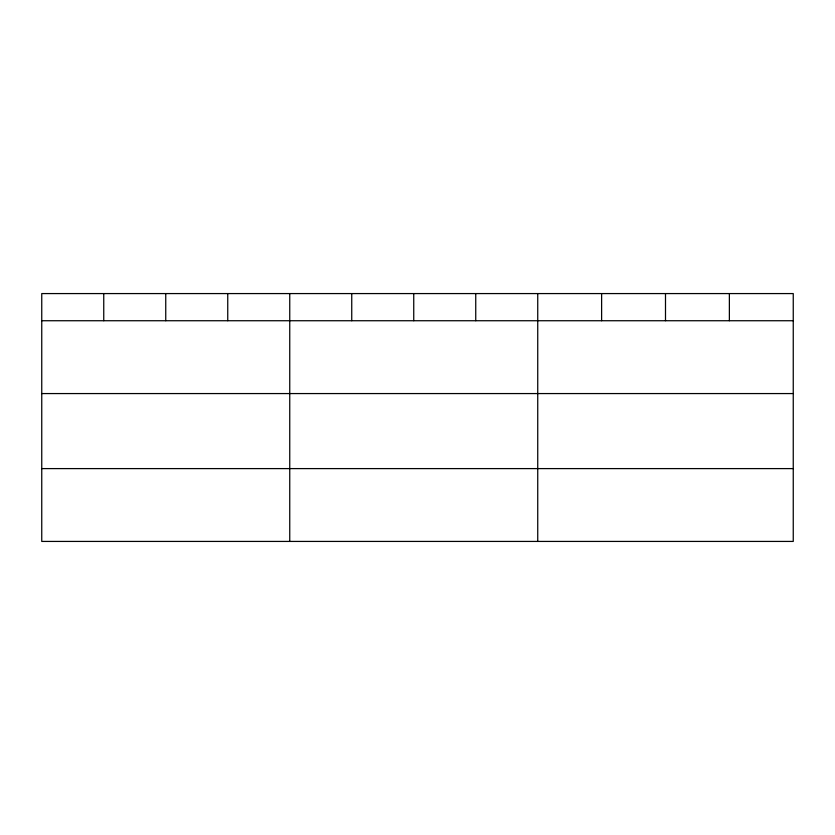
<?xml version="1.0" encoding="UTF-8"?>
<svg xmlns="http://www.w3.org/2000/svg" width="835" height="835" viewBox="0 0 835 835"><rect width="100%" height="100%" fill="white"/><g stroke="black" fill="none" stroke-linecap="round" stroke-linejoin="round"><path stroke-width="1.25" d="M793.25 393.567L793.25 293.576L41.75 293.576L41.75 541.424L793.25 541.424L793.25 393.567L41.75 393.567M41.75 320.734L793.25 320.734M41.75 468.602L793.25 468.602M729.372 293.576L729.372 320.734M665.495 293.576L665.495 320.734M601.617 293.576L601.617 320.734M537.74 293.576L537.74 541.424M475.741 293.576L475.741 320.734M413.742 293.576L413.742 320.734M351.744 293.576L351.744 320.734M289.745 293.576L289.745 541.424M227.746 293.576L227.746 320.734M165.748 293.576L165.748 320.734M103.749 293.576L103.749 320.734"/></g></svg>
